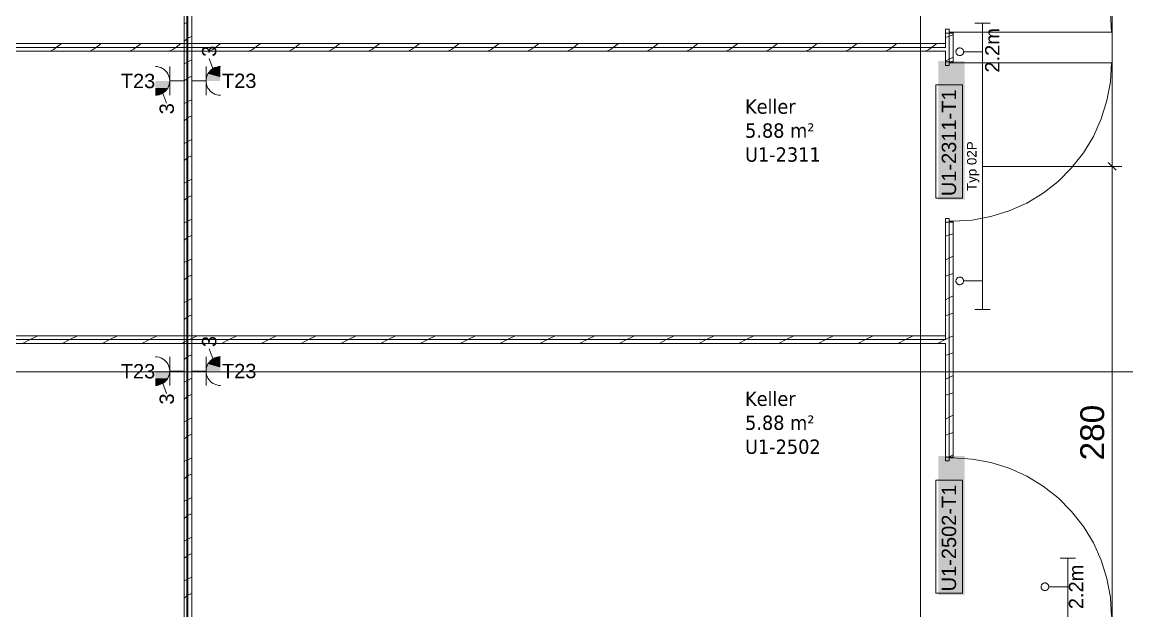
# Model space of a CAD drawing. Extents: x -1132 to 613, y -179 to 712.
# Drawn here: x -1021.3 to -905.6, y -14.2 to 47.5 of the extents above; entities that cross this region are included whole.
import ezdxf
from ezdxf.lldxf.tags import DXFTag

# ---------------------------------------------------------------- set-up
doc = ezdxf.new("R2010")
doc.units = 0
doc.layers.get('0').update_dxf_attribs({"lineweight": 13})
for name, color, linetype, lineweight in [('A-AREA-____-IDEN', 7, 'Continuous', 5), ('A-DOOR-____-IDEN', 7, 'Continuous', 5), ('A-DOOR-FRAM-MCUT', 7, 'Continuous', 9), ('A-DOOR-OPNG-OTLN', 7, 'Continuous', 9), ('A-WALL-____-MCUT', 7, 'Continuous', 35), ('A-WALL-____-PATT', 7, 'Continuous', 35), ('A-WALL-FNSH-MCUT', 7, 'Continuous', 35), ('S-GRID-____-OTLN', 7, 'Continuous', 5)]:
    doc.layers.add(name, color=color, linetype=linetype, lineweight=lineweight)
for name, color, linetype, lineweight, true_color in [('EL01_VVV_Mass', 7, 'Continuous', 13, 0xb2b200), ('EL01_WAN_Kraft', 1, 'Continuous', 13, 0xff0000), ('EL01_WAN_Leuchten', 7, 'Continuous', 13, 0x0080ff), ('EL01_WAN_Leuchtentyp', 7, 'Continuous', 13, 0x0099ff)]:
    doc.layers.add(name, color=color, linetype=linetype, lineweight=lineweight, true_color=true_color)
doc.styles.get("Standard").update_dxf_attribs({"font": 'arial.ttf'})
tags = doc.linetypes.add('_Rasterlinie_', pattern=[0.375, 0.2, -0.05, 0.075, -0.05]).pattern_tags.tags
tags[10:11] = [DXFTag(74, 4), DXFTag(75, 0), DXFTag(340, '0'), DXFTag(46, 1.0), DXFTag(50, 0.0), DXFTag(44, 0.0), DXFTag(45, 0.0)]
tags[8:9] = [DXFTag(74, 4), DXFTag(75, 0), DXFTag(340, '0'), DXFTag(46, 1.0), DXFTag(50, 0.0), DXFTag(44, 0.0), DXFTag(45, 0.0)]
tags[6:7] = [DXFTag(74, 4), DXFTag(75, 0), DXFTag(340, '0'), DXFTag(46, 1.0), DXFTag(50, 0.0), DXFTag(44, 0.0), DXFTag(45, 0.0)]
tags[4:5] = [DXFTag(74, 4), DXFTag(75, 0), DXFTag(340, '0'), DXFTag(46, 1.0), DXFTag(50, 0.0), DXFTag(44, 0.0), DXFTag(45, 0.0)]

# ---------------------------------------------------------------- blocks, each defined once
blk = doc.blocks.new('Referenz-A0UNPDE96I', base_point=(-1115.89, -117.37))
at = {"layer": 'A-DOOR-____-IDEN', "color": 0, "linetype": 'Continuous', "ltscale": 0.13}
for p, q in [((-925.61, 29.06), (-925.61, 40.9)), ((-925.61, 40.9), (-922.83, 40.9)), ((-922.83, 40.9), (-922.83, 29.06)), ((-922.83, 29.06), (-925.61, 29.06)), ((-925.61, -12.32), (-925.61, -0.48)), ((-925.61, -0.48), (-922.83, -0.48)), ((-922.83, -0.48), (-922.83, -12.32)), ((-922.83, -12.32), (-925.61, -12.32))]:
    blk.add_line(p, q, dxfattribs=at)
at = {"layer": 'A-DOOR-____-IDEN', "color": 7, "linetype": 'Continuous', "ltscale": 0.13, "true_color": 0xffffff}
for points in [[(-925.36, 28.88), (-922.6, 28.88), (-925.36, 43.42)], [(-922.6, 28.88), (-925.36, 43.42), (-922.6, 43.42)], [(-925.36, -12.5), (-922.6, -12.5), (-925.36, 2.04)], [(-922.6, -12.5), (-925.36, 2.04), (-922.6, 2.04)]]:
    blk.add_solid(points, dxfattribs=at)
at = {"layer": 'A-DOOR-FRAM-MCUT', "color": 0, "linetype": 'Continuous', "ltscale": 0.13}
for p, q in [((-924.21, 46.73), (-924.61, 46.73)), ((-924.61, 46.73), (-924.61, 46.33)), ((-924.61, 46.33), (-923.81, 46.33)), ((-924.21, 46.43), (-924.21, 46.73)), ((-923.81, 46.43), (-924.21, 46.43)), ((-923.81, 46.33), (-923.81, 46.43)), ((-924.61, 43.33), (-923.81, 43.33)), ((-924.61, 42.93), (-924.61, 43.33)), ((-924.21, 42.93), (-924.61, 42.93)), ((-924.21, 43.23), (-924.21, 42.93)), ((-923.81, 43.23), (-924.21, 43.23)), ((-923.81, 43.33), (-923.81, 43.23)), ((-924.61, 26.93), (-924.21, 26.93)), ((-924.61, 26.53), (-924.61, 26.93)), ((-924.21, 26.93), (-924.21, 26.63)), ((-924.21, 26.63), (-923.81, 26.63)), ((-923.81, 26.63), (-923.81, 26.53)), ((-923.81, 26.53), (-924.61, 26.53)), ((-923.81, 1.95), (-924.61, 1.95)), ((-924.61, 1.95), (-924.61, 1.55)), ((-924.61, 1.55), (-924.21, 1.55)), ((-924.21, 1.55), (-924.21, 1.85)), ((-924.21, 1.85), (-923.81, 1.85)), ((-923.81, 1.85), (-923.81, 1.95))]:
    blk.add_line(p, q, dxfattribs=at)
at = {"layer": 'A-DOOR-OPNG-OTLN', "color": 0, "linetype": 'Continuous', "ltscale": 0.13}
for p, q in [((-907.21, 46.43), (-907.34, 48.43)), ((-923.81, 46.43), (-907.21, 46.43)), ((-923.81, 43.23), (-907.21, 43.23)), ((-907.34, 41.23), (-907.21, 43.23)), ((-907.7, 39.26), (-907.34, 41.23)), ((-908.29, 37.35), (-907.7, 39.26)), ((-909.12, 35.52), (-908.29, 37.35)), ((-910.15, 33.8), (-909.12, 35.52)), ((-911.39, 32.22), (-910.15, 33.8)), ((-912.81, 30.81), (-911.39, 32.22)), ((-914.38, 29.57), (-912.81, 30.81)), ((-916.1, 28.53), (-914.38, 29.57)), ((-917.93, 27.71), (-916.1, 28.53)), ((-923.81, 26.63), (-921.81, 26.75)), ((-921.81, 26.75), (-919.84, 27.12)), ((-919.84, 27.12), (-917.93, 27.71)), ((-921.81, 1.73), (-923.81, 1.85)), ((-919.84, 1.37), (-921.81, 1.73)), ((-917.93, 0.77), (-919.84, 1.37)), ((-916.1, -0.05), (-917.93, 0.77)), ((-914.38, -1.09), (-916.1, -0.05)), ((-912.81, -2.32), (-914.38, -1.09)), ((-911.39, -3.74), (-912.81, -2.32)), ((-910.15, -5.32), (-911.39, -3.74)), ((-909.12, -7.03), (-910.15, -5.32)), ((-908.29, -8.86), (-909.12, -7.03)), ((-907.7, -10.78), (-908.29, -8.86)), ((-907.34, -12.75), (-907.7, -10.78)), ((-907.21, -14.75), (-907.34, -12.75))]:
    blk.add_line(p, q, dxfattribs=at)
at = {"layer": 'A-WALL-____-MCUT', "color": 0, "linetype": 'Continuous', "lineweight": 9, "ltscale": 0.13}
for p, q in [((-1003.91, -107.62), (-1003.91, 70.48)), ((-924.21, 43.33), (-924.21, 46.33)), ((-924.61, 44.83), (-924.61, 45.23)), ((-924.61, 44.83), (-1079.01, 44.83)), ((-924.21, 1.95), (-924.21, 26.53)), ((-924.61, 14.24), (-1074.11, 14.24)), ((-924.61, 14.24), (-924.61, 14.64))]:
    blk.add_line(p, q, dxfattribs=at)
at = {"layer": 'A-WALL-____-PATT', "color": 0, "linetype": 'Continuous', "lineweight": 9, "ltscale": 0.13}
for p, q in [((-1003.91, 47.49), (-1004.31, 47.29)), ((-1017.15, 45.23), (-1017.69, 44.83)), ((-1012.99, 45.23), (-1013.52, 44.83)), ((-1008.82, 45.23), (-1009.36, 44.83)), ((-1004.66, 45.23), (-1005.19, 44.83)), ((-1003.91, 45.79), (-1004.31, 45.49)), ((-1003.82, 45.86), (-1003.91, 45.79)), ((-1003.51, 45.97), (-1003.79, 45.88)), ((-1000.49, 45.23), (-1001.03, 44.83)), ((-996.33, 45.23), (-996.86, 44.83)), ((-992.16, 45.23), (-992.7, 44.83)), ((-988, 45.23), (-988.53, 44.83)), ((-983.83, 45.23), (-984.37, 44.83)), ((-979.67, 45.23), (-980.2, 44.83)), ((-975.5, 45.23), (-976.04, 44.83)), ((-971.34, 45.23), (-971.87, 44.83)), ((-967.17, 45.23), (-967.71, 44.83)), ((-963.01, 45.23), (-963.54, 44.83)), ((-958.84, 45.23), (-959.38, 44.83)), ((-954.68, 45.23), (-955.21, 44.83)), ((-950.51, 45.23), (-951.05, 44.83)), ((-946.35, 45.23), (-946.88, 44.83)), ((-942.18, 45.23), (-942.72, 44.83)), ((-938.02, 45.23), (-938.55, 44.83)), ((-933.85, 45.23), (-934.39, 44.83)), ((-929.69, 45.23), (-930.22, 44.83)), ((-925.52, 45.23), (-926.06, 44.83)), ((-924.21, 46.02), (-924.61, 45.89)), ((-923.81, 46.16), (-924.21, 46.02)), ((-1017.91, 44.65), (-1018.35, 44.43)), ((-1017.69, 44.83), (-1017.99, 44.61)), ((-1013.75, 44.65), (-1014.19, 44.43)), ((-1013.52, 44.83), (-1013.82, 44.61)), ((-1009.58, 44.65), (-1010.02, 44.43)), ((-1009.36, 44.83), (-1009.65, 44.61)), ((-1005.42, 44.65), (-1005.86, 44.43)), ((-1005.19, 44.83), (-1005.49, 44.61)), ((-1001.25, 44.65), (-1001.69, 44.43)), ((-1001.03, 44.83), (-1001.32, 44.61)), ((-997.09, 44.65), (-997.53, 44.43)), ((-996.86, 44.83), (-997.16, 44.61)), ((-992.92, 44.65), (-993.36, 44.43)), ((-992.7, 44.83), (-992.99, 44.61)), ((-988.76, 44.65), (-989.2, 44.43)), ((-988.53, 44.83), (-988.83, 44.61)), ((-984.59, 44.65), (-985.03, 44.43)), ((-984.37, 44.83), (-984.66, 44.61)), ((-980.43, 44.65), (-980.87, 44.43)), ((-980.2, 44.83), (-980.5, 44.61)), ((-976.26, 44.65), (-976.7, 44.43)), ((-976.04, 44.83), (-976.33, 44.61)), ((-972.1, 44.65), (-972.54, 44.43)), ((-971.87, 44.83), (-972.17, 44.61)), ((-967.93, 44.65), (-968.37, 44.43)), ((-967.71, 44.83), (-968, 44.61)), ((-963.77, 44.65), (-964.21, 44.43)), ((-963.54, 44.83), (-963.84, 44.61)), ((-959.6, 44.65), (-960.04, 44.43)), ((-959.38, 44.83), (-959.67, 44.61)), ((-955.44, 44.65), (-955.88, 44.43)), ((-955.21, 44.83), (-955.51, 44.61)), ((-951.27, 44.65), (-951.71, 44.43)), ((-951.05, 44.83), (-951.34, 44.61)), ((-947.11, 44.65), (-947.55, 44.43)), ((-946.88, 44.83), (-947.17, 44.61)), ((-942.94, 44.65), (-943.38, 44.43)), ((-942.72, 44.83), (-943.01, 44.61)), ((-938.78, 44.65), (-939.22, 44.43)), ((-938.55, 44.83), (-938.84, 44.61)), ((-934.61, 44.65), (-935.05, 44.43)), ((-934.39, 44.83), (-934.68, 44.61)), ((-930.45, 44.65), (-930.89, 44.43)), ((-930.22, 44.83), (-930.51, 44.62)), ((-926.28, 44.65), (-926.72, 44.43)), ((-926.06, 44.83), (-926.35, 44.62)), ((-1003.91, 43.32), (-1004.31, 43.12)), ((-1003.51, 43.52), (-1003.91, 43.32)), ((-924.21, 43.6), (-924.61, 43.4)), ((-923.81, 43.8), (-924.21, 43.6)), ((-1003.82, 41.7), (-1003.91, 41.63)), ((-1003.51, 41.8), (-1003.79, 41.71)), ((-1003.91, 41.63), (-1004.31, 41.33)), ((-1003.51, 39.36), (-1003.91, 39.16)), ((-1003.91, 39.16), (-1004.31, 38.96)), ((-1003.91, 37.46), (-1004.31, 37.16)), ((-1003.82, 37.53), (-1003.91, 37.46)), ((-1003.51, 37.64), (-1003.79, 37.55)), ((-1003.91, 34.99), (-1004.31, 34.79)), ((-1003.51, 35.19), (-1003.91, 34.99)), ((-1003.91, 33.3), (-1004.31, 33)), ((-1003.82, 33.37), (-1003.91, 33.3)), ((-1003.51, 33.47), (-1003.79, 33.38)), ((-1003.91, 30.83), (-1004.31, 30.63)), ((-1003.51, 31.03), (-1003.91, 30.83)), ((-1003.91, 29.13), (-1004.31, 28.83)), ((-1003.82, 29.2), (-1003.91, 29.13)), ((-1003.51, 29.31), (-1003.79, 29.22)), ((-1003.91, 26.66), (-1004.31, 26.46)), ((-1003.51, 26.86), (-1003.91, 26.66)), ((-1003.91, 24.97), (-1004.31, 24.67)), ((-1003.82, 25.04), (-1003.91, 24.97)), ((-1003.51, 25.14), (-1003.79, 25.05)), ((-924.21, 25.2), (-924.61, 25.07)), ((-923.81, 25.33), (-924.21, 25.2)), ((-1003.91, 22.5), (-1004.31, 22.3)), ((-1003.51, 22.7), (-1003.91, 22.5)), ((-924.21, 22.78), (-924.61, 22.58)), ((-923.81, 22.98), (-924.21, 22.78)), ((-1003.82, 20.87), (-1003.91, 20.8)), ((-1003.51, 20.98), (-1003.79, 20.89)), ((-924.21, 21.03), (-924.61, 20.9)), ((-923.81, 21.17), (-924.21, 21.03)), ((-1003.91, 20.8), (-1004.31, 20.5)), ((-1003.51, 18.53), (-1003.91, 18.33)), ((-924.21, 18.62), (-924.61, 18.42)), ((-923.81, 18.82), (-924.21, 18.62)), ((-1003.91, 18.33), (-1004.31, 18.13)), ((-1003.91, 16.64), (-1004.31, 16.34)), ((-1003.82, 16.71), (-1003.91, 16.64)), ((-1003.51, 16.81), (-1003.79, 16.72)), ((-924.21, 16.87), (-924.61, 16.74)), ((-923.81, 17), (-924.21, 16.87)), ((-1020.42, 14.24), (-1021.22, 13.84)), ((-1019.62, 14.64), (-1020.42, 14.24)), ((-1016.26, 14.24), (-1017.06, 13.84)), ((-1015.46, 14.64), (-1016.26, 14.24)), ((-1012.09, 14.24), (-1012.89, 13.84)), ((-1011.29, 14.64), (-1012.09, 14.24)), ((-1007.93, 14.24), (-1008.73, 13.84)), ((-1007.13, 14.64), (-1007.93, 14.24)), ((-1004.31, 13.97), (-1004.56, 13.84)), ((-1003.91, 14.17), (-1004.31, 13.97)), ((-1003.51, 14.37), (-1003.91, 14.17)), ((-1002.96, 14.64), (-1003.51, 14.37)), ((-999.6, 14.24), (-1000.4, 13.84)), ((-998.8, 14.64), (-999.6, 14.24)), ((-995.44, 14.24), (-996.24, 13.84)), ((-994.64, 14.64), (-995.44, 14.24)), ((-991.27, 14.24), (-992.07, 13.84)), ((-990.47, 14.64), (-991.27, 14.24)), ((-987.11, 14.24), (-987.91, 13.84)), ((-986.31, 14.64), (-987.11, 14.24)), ((-982.94, 14.24), (-983.74, 13.84)), ((-982.14, 14.64), (-982.94, 14.24)), ((-978.78, 14.24), (-979.58, 13.84)), ((-977.98, 14.64), (-978.78, 14.24)), ((-974.61, 14.24), (-975.41, 13.84)), ((-973.81, 14.64), (-974.61, 14.24)), ((-970.45, 14.24), (-971.25, 13.84)), ((-969.65, 14.64), (-970.45, 14.24)), ((-966.28, 14.24), (-967.08, 13.84)), ((-965.48, 14.64), (-966.28, 14.24)), ((-962.12, 14.24), (-962.92, 13.84)), ((-961.32, 14.64), (-962.12, 14.24)), ((-957.95, 14.24), (-958.75, 13.84)), ((-957.15, 14.64), (-957.95, 14.24)), ((-953.79, 14.24), (-954.59, 13.84)), ((-952.99, 14.64), (-953.79, 14.24)), ((-949.62, 14.24), (-950.42, 13.84)), ((-948.82, 14.64), (-949.62, 14.24)), ((-945.46, 14.24), (-946.26, 13.84)), ((-944.66, 14.64), (-945.46, 14.24)), ((-941.29, 14.24), (-942.09, 13.84)), ((-940.49, 14.64), (-941.29, 14.24)), ((-937.13, 14.24), (-937.93, 13.84)), ((-936.33, 14.64), (-937.13, 14.24)), ((-932.96, 14.24), (-933.76, 13.84)), ((-932.16, 14.64), (-932.96, 14.24)), ((-928.8, 14.24), (-929.6, 13.84)), ((-928, 14.64), (-928.8, 14.24)), ((-924.63, 14.24), (-925.43, 13.84)), ((-924.61, 14.25), (-924.63, 14.24)), ((-924.21, 14.45), (-924.61, 14.25)), ((-923.81, 14.65), (-924.21, 14.45)), ((-923.81, 12.84), (-924.21, 12.71)), ((-1003.91, 12.47), (-1004.31, 12.17)), ((-1003.82, 12.54), (-1003.91, 12.47)), ((-1003.51, 12.65), (-1003.79, 12.56)), ((-924.21, 12.71), (-924.61, 12.57)), ((-923.81, 10.49), (-924.21, 10.29)), ((-1003.91, 10), (-1004.31, 9.8)), ((-1003.51, 10.2), (-1003.91, 10)), ((-924.21, 10.29), (-924.61, 10.09)), ((-1003.91, 8.31), (-1004.31, 8.01)), ((-1003.82, 8.38), (-1003.91, 8.31)), ((-1003.51, 8.48), (-1003.78, 8.39)), ((-924.21, 8.54), (-924.61, 8.41)), ((-923.81, 8.67), (-924.21, 8.54)), ((-1003.91, 5.84), (-1004.31, 5.64)), ((-1003.51, 6.04), (-1003.91, 5.84)), ((-924.21, 6.12), (-924.61, 5.92)), ((-923.81, 6.32), (-924.21, 6.12)), ((-1003.91, 4.14), (-1004.31, 3.84)), ((-1003.82, 4.21), (-1003.91, 4.14)), ((-1003.51, 4.32), (-1003.78, 4.23)), ((-924.21, 4.38), (-924.61, 4.24)), ((-923.81, 4.51), (-924.21, 4.38)), ((-1003.91, 1.67), (-1004.31, 1.47)), ((-1003.51, 1.87), (-1003.91, 1.67)), ((-924.21, 1.96), (-924.22, 1.95)), ((-923.81, 2.16), (-924.21, 1.96)), ((-1003.82, 0.05), (-1003.91, -0.02)), ((-1003.51, 0.15), (-1003.78, 0.06)), ((-1003.91, -0.02), (-1004.31, -0.32)), ((-1003.51, -2.29), (-1003.91, -2.49)), ((-1003.91, -2.49), (-1004.31, -2.69)), ((-1003.91, -4.19), (-1004.31, -4.49)), ((-1003.82, -4.12), (-1003.91, -4.19)), ((-1003.51, -4.01), (-1003.78, -4.1)), ((-1003.91, -6.66), (-1004.31, -6.86)), ((-1003.51, -6.46), (-1003.91, -6.66)), ((-1003.91, -8.35), (-1004.31, -8.65)), ((-1003.82, -8.28), (-1003.91, -8.35)), ((-1003.51, -8.18), (-1003.78, -8.26)), ((-1003.91, -10.82), (-1004.31, -11.02)), ((-1003.51, -10.62), (-1003.91, -10.82)), ((-1003.91, -12.52), (-1004.31, -12.82)), ((-1003.82, -12.44), (-1003.91, -12.52)), ((-1003.51, -12.34), (-1003.78, -12.43))]:
    blk.add_line(p, q, dxfattribs=at)
at = {"layer": 'A-WALL-FNSH-MCUT', "color": 0, "linetype": 'Continuous', "lineweight": 9, "ltscale": 0.13}
for p, q in [((-1004.31, 70.48), (-1004.31, -107.62)), ((-1003.51, -107.62), (-1003.51, 70.48)), ((-924.61, 46.33), (-924.61, 45.23)), ((-923.81, 46.33), (-924.61, 46.33)), ((-923.81, 43.33), (-923.81, 46.33)), ((-924.61, 45.23), (-1079.01, 45.23)), ((-1079.01, 44.43), (-924.61, 44.43)), ((-924.61, 44.43), (-924.61, 43.33)), ((-924.61, 43.33), (-923.81, 43.33)), ((-924.61, 26.53), (-924.61, 14.64)), ((-923.81, 26.53), (-924.61, 26.53)), ((-923.81, 1.95), (-923.81, 26.53)), ((-924.61, 14.64), (-1074.11, 14.64)), ((-1074.11, 13.84), (-924.61, 13.84)), ((-924.61, 13.84), (-924.61, 1.95)), ((-924.61, 1.95), (-923.81, 1.95))]:
    blk.add_line(p, q, dxfattribs=at)
at = {"layer": 'S-GRID-____-OTLN', "color": 0, "linetype": '_Rasterlinie_', "ltscale": 0.13}
for p, q in [((-1004.01, -113.6), (-1004.01, 631.48)), ((-927.21, -113.6), (-927.21, 631.48)), ((-1107.61, 10.88), (103.38, 10.88))]:
    blk.add_line(p, q, dxfattribs=at)
at = {"layer": 'A-AREA-____-IDEN', "color": 0, "linetype": 'Continuous', "ltscale": 0.13, "char_height": 1.5, "attachment_point": 1}
for s, insert in [('{\\W0.9;\\fVerdana;Keller}', (-945.58, 39.39)), ('{\\W0.9;\\fVerdana;5.88 m²}', (-945.58, 36.88)), ('{\\W0.9;\\fVerdana;U1-2311}', (-945.58, 34.37)), ('{\\W0.9;\\fVerdana;Keller}', (-945.58, 8.8)), ('{\\W0.9;\\fVerdana;5.88 m²}', (-945.58, 6.29)), ('{\\W0.9;\\fVerdana;U1-2502}', (-945.58, 3.78))]:
    blk.add_mtext(s, dxfattribs=dict(at, insert=insert))
at = {"layer": 'A-DOOR-____-IDEN', "color": 0, "linetype": 'Continuous', "ltscale": 0.13, "char_height": 1.5, "attachment_point": 1, "rotation": 90}
for s, insert in [('{\\fArial;U1-2311-T1}', (-924.99, 29.26)), ('{\\fArial;U1-2502-T1}', (-924.99, -12.12))]:
    blk.add_mtext(s, dxfattribs=dict(at, insert=insert))
blk = doc.blocks.new('Maß-A0UNPE6R6I', base_point=(-920.71, 31.97))
at = {"color": 0, "lineweight": -2}
for p, q in [((-906.15, 88.4), (-920.71, 88.4)), ((-907.57, 88.81), (-906.74, 87.99)), ((-907.15, 32.38), (-907.15, 88.4)), ((-907.57, 32.8), (-906.74, 31.97)), ((-906.15, 32.38), (-920.71, 32.38))]:
    blk.add_line(p, q, dxfattribs=at)
at = {"color": 0, "lineweight": -2, "insert": (-910.49, 57.61), "char_height": 2.5, "attachment_point": 1, "rotation": 90}
blk.add_mtext('{\\fArial;280}', dxfattribs=at)
blk = doc.blocks.new('Maß-A0UNPE8R6I', base_point=(-911.78, -24.05))
at = {"color": 0, "lineweight": -2}
for p, q in [((-907.57, 32.8), (-906.74, 31.97)), ((-906.15, 32.38), (-911.78, 32.38)), ((-907.15, -23.63), (-907.15, 32.38)), ((-906.15, -23.63), (-911.78, -23.63)), ((-907.57, -23.22), (-906.74, -24.05))]:
    blk.add_line(p, q, dxfattribs=at)
at = {"color": 0, "lineweight": -2, "insert": (-910.49, 1.59), "char_height": 2.5, "attachment_point": 1, "rotation": 90}
blk.add_mtext('{\\fArial;280}', dxfattribs=at)
blk = doc.blocks.new('Steckdose T23_ AP_ 3-fach-A0UNPEXP6I', base_point=(-1003.51, 9.44))
at = {"color": 0, "lineweight": -2}
for p, q in [((-1001.16, 11.87), (-1001.67, 13.28)), ((-1002.01, 9.44), (-1002.01, 12.44)), ((-1001.9, 11.52), (-1001.81, 11.69)), ((-1001.81, 11.69), (-1001.7, 11.86)), ((-1001.7, 11.86), (-1001.57, 12)), ((-1001.57, 12), (-1001.43, 12.13)), ((-1001.43, 12.13), (-1001.26, 12.24)), ((-1001.26, 12.24), (-1001.09, 12.33)), ((-1001.09, 12.33), (-1000.9, 12.39)), ((-1000.9, 12.39), (-1000.71, 12.43)), ((-1000.71, 12.43), (-1000.51, 12.44)), ((-1002.01, 10.94), (-1003.51, 10.94)), ((-1002.01, 10.94), (-1002, 11.14)), ((-1002, 10.75), (-1002.01, 10.94)), ((-1002, 11.14), (-1001.96, 11.33)), ((-1001.96, 10.55), (-1002, 10.75)), ((-1001.96, 11.33), (-1001.9, 11.52)), ((-1001.9, 10.37), (-1001.96, 10.55)), ((-1001.81, 10.19), (-1001.9, 10.37)), ((-1001.7, 10.03), (-1001.81, 10.19)), ((-1001.57, 9.88), (-1001.7, 10.03)), ((-1001.43, 9.75), (-1001.57, 9.88)), ((-1001.26, 9.64), (-1001.43, 9.75)), ((-1001.09, 9.56), (-1001.26, 9.64)), ((-1000.9, 9.49), (-1001.09, 9.56)), ((-1000.71, 9.45), (-1000.9, 9.49)), ((-1000.51, 9.44), (-1000.71, 9.45))]:
    blk.add_line(p, q, dxfattribs=at)
for points in [[(-1001.96, 11.33), (-1000.51, 11.33), (-1001.81, 11.69)], [(-1001.81, 11.69), (-1000.51, 11.69), (-1001.57, 12)], [(-1000.51, 11.33), (-1001.81, 11.69), (-1000.51, 11.69)], [(-1001.57, 12), (-1000.51, 12), (-1001.26, 12.24)], [(-1000.51, 11.69), (-1001.57, 12), (-1000.51, 12)], [(-1001.26, 12.24), (-1000.51, 12.24), (-1000.9, 12.39)], [(-1000.51, 12), (-1001.26, 12.24), (-1000.51, 12.24)], [(-1000.9, 12.39), (-1000.51, 12.39), (-1000.51, 12.44)], [(-1000.51, 12.24), (-1000.9, 12.39), (-1000.51, 12.39)], [(-1002.01, 10.94), (-1000.51, 10.94), (-1001.96, 11.33)], [(-1000.51, 10.94), (-1001.96, 11.33), (-1000.51, 11.33)]]:
    blk.add_solid(points, dxfattribs=at)
at = {"color": 0, "lineweight": -2, "insert": (-1002.44, 13.46), "char_height": 1.5, "attachment_point": 1, "rotation": 90}
blk.add_mtext('{\\fArial;3}', dxfattribs=at)
at = {"color": 0, "lineweight": -2, "insert": (-1000.35, 11.7), "char_height": 1.5, "attachment_point": 1}
blk.add_mtext('{\\fArial;T23}', dxfattribs=at)
blk = doc.blocks.new('Steckdose T23_ AP_ 3-fach-A0UNPF9N6I', base_point=(-1010.95, 7.44))
at = {"color": 0, "lineweight": -2}
for p, q in [((-1007.31, 12.44), (-1007.12, 12.43)), ((-1007.12, 12.43), (-1006.92, 12.39)), ((-1006.92, 12.39), (-1006.74, 12.33)), ((-1006.74, 12.33), (-1006.56, 12.24)), ((-1006.56, 12.24), (-1006.4, 12.13)), ((-1006.4, 12.13), (-1006.25, 12)), ((-1006.25, 12), (-1006.12, 11.86)), ((-1006.12, 11.86), (-1006.01, 11.69)), ((-1006.01, 11.69), (-1005.93, 11.52)), ((-1005.81, 12.44), (-1005.81, 9.44)), ((-1005.93, 11.52), (-1005.86, 11.33)), ((-1005.86, 10.55), (-1005.93, 10.37)), ((-1005.86, 11.33), (-1005.83, 11.14)), ((-1005.83, 10.75), (-1005.86, 10.55)), ((-1005.83, 11.14), (-1005.81, 10.94)), ((-1005.81, 10.94), (-1005.83, 10.75)), ((-1005.81, 10.94), (-1004.31, 10.94)), ((-1007.12, 9.45), (-1007.31, 9.44)), ((-1006.92, 9.49), (-1007.12, 9.45)), ((-1006.74, 9.56), (-1006.92, 9.49)), ((-1006.56, 9.64), (-1006.74, 9.56)), ((-1006.67, 10.02), (-1006.16, 8.6)), ((-1006.4, 9.75), (-1006.56, 9.64)), ((-1006.25, 9.88), (-1006.4, 9.75)), ((-1006.12, 10.03), (-1006.25, 9.88)), ((-1006.01, 10.19), (-1006.12, 10.03)), ((-1005.93, 10.37), (-1006.01, 10.19))]:
    blk.add_line(p, q, dxfattribs=at)
for points in [[(-1005.86, 10.55), (-1007.31, 10.55), (-1005.81, 10.94)], [(-1007.31, 10.55), (-1005.81, 10.94), (-1007.31, 10.94)], [(-1005.81, 10.94), (-1007.31, 10.94), (-1007.31, 10.94)], [(-1006.01, 10.19), (-1007.31, 10.19), (-1005.86, 10.55)], [(-1007.31, 10.19), (-1005.86, 10.55), (-1007.31, 10.55)], [(-1006.25, 9.88), (-1007.31, 9.88), (-1006.01, 10.19)], [(-1007.31, 9.88), (-1006.01, 10.19), (-1007.31, 10.19)], [(-1006.56, 9.64), (-1007.31, 9.64), (-1006.25, 9.88)], [(-1007.31, 9.64), (-1006.25, 9.88), (-1007.31, 9.88)], [(-1006.92, 9.49), (-1007.31, 9.49), (-1006.56, 9.64)], [(-1007.31, 9.49), (-1006.56, 9.64), (-1007.31, 9.64)], [(-1007.31, 9.44), (-1006.92, 9.49), (-1007.31, 9.49)]]:
    blk.add_solid(points, dxfattribs=at)
at = {"color": 0, "lineweight": -2, "insert": (-1010.94, 11.68), "char_height": 1.5, "attachment_point": 1}
blk.add_mtext('{\\fArial;T23}', dxfattribs=at)
at = {"color": 0, "lineweight": -2, "insert": (-1006.88, 7.44), "char_height": 1.5, "attachment_point": 1, "rotation": 90}
blk.add_mtext('{\\fArial;3}', dxfattribs=at)
blk = doc.blocks.new('Steckdose T23_ AP_ 3-fach-A0UNPFDV6I', base_point=(-1003.51, 39.83))
at = {"color": 0, "lineweight": -2}
for p, q in [((-1002.01, 39.83), (-1002.01, 42.83)), ((-1001.16, 42.26), (-1001.67, 43.68)), ((-1000.9, 42.78), (-1000.71, 42.82)), ((-1000.71, 42.82), (-1000.51, 42.83)), ((-1002, 41.53), (-1001.96, 41.72)), ((-1001.96, 41.72), (-1001.9, 41.91)), ((-1001.9, 41.91), (-1001.81, 42.08)), ((-1001.81, 42.08), (-1001.7, 42.25)), ((-1001.7, 42.25), (-1001.57, 42.39)), ((-1001.57, 42.39), (-1001.43, 42.52)), ((-1001.43, 42.52), (-1001.26, 42.63)), ((-1001.26, 42.63), (-1001.09, 42.72)), ((-1001.09, 42.72), (-1000.9, 42.78)), ((-1002.01, 41.33), (-1003.51, 41.33)), ((-1002.01, 41.33), (-1002, 41.53)), ((-1002, 41.14), (-1002.01, 41.33)), ((-1001.96, 40.94), (-1002, 41.14)), ((-1001.9, 40.76), (-1001.96, 40.94)), ((-1001.81, 40.58), (-1001.9, 40.76)), ((-1001.7, 40.42), (-1001.81, 40.58)), ((-1001.57, 40.27), (-1001.7, 40.42)), ((-1001.43, 40.14), (-1001.57, 40.27)), ((-1001.26, 40.03), (-1001.43, 40.14)), ((-1001.09, 39.95), (-1001.26, 40.03)), ((-1000.9, 39.88), (-1001.09, 39.95)), ((-1000.71, 39.85), (-1000.9, 39.88)), ((-1000.51, 39.83), (-1000.71, 39.85))]:
    blk.add_line(p, q, dxfattribs=at)
for points in [[(-1000.9, 42.78), (-1000.51, 42.78), (-1000.51, 42.83)], [(-1002.01, 41.33), (-1000.51, 41.33), (-1001.96, 41.72)], [(-1001.96, 41.72), (-1000.51, 41.72), (-1001.81, 42.08)], [(-1000.51, 41.33), (-1001.96, 41.72), (-1000.51, 41.72)], [(-1001.81, 42.08), (-1000.51, 42.08), (-1001.57, 42.39)], [(-1000.51, 41.72), (-1001.81, 42.08), (-1000.51, 42.08)], [(-1001.57, 42.39), (-1000.51, 42.39), (-1001.26, 42.63)], [(-1000.51, 42.08), (-1001.57, 42.39), (-1000.51, 42.39)], [(-1001.26, 42.63), (-1000.51, 42.63), (-1000.9, 42.78)], [(-1000.51, 42.39), (-1001.26, 42.63), (-1000.51, 42.63)], [(-1000.51, 42.63), (-1000.9, 42.78), (-1000.51, 42.78)]]:
    blk.add_solid(points, dxfattribs=at)
at = {"color": 0, "lineweight": -2, "insert": (-1002.44, 43.85), "char_height": 1.5, "attachment_point": 1, "rotation": 90}
blk.add_mtext('{\\fArial;3}', dxfattribs=at)
at = {"color": 0, "lineweight": -2, "insert": (-1000.35, 42.09), "char_height": 1.5, "attachment_point": 1}
blk.add_mtext('{\\fArial;T23}', dxfattribs=at)
blk = doc.blocks.new('Steckdose T23_ AP_ 3-fach-A0UNPFMH6I', base_point=(-1010.95, 37.83))
at = {"color": 0, "lineweight": -2}
for p, q in [((-1007.31, 42.83), (-1007.12, 42.82)), ((-1007.12, 42.82), (-1006.92, 42.78)), ((-1005.81, 42.83), (-1005.81, 39.83)), ((-1006.92, 42.78), (-1006.74, 42.72)), ((-1006.74, 42.72), (-1006.56, 42.63)), ((-1006.56, 42.63), (-1006.4, 42.52)), ((-1006.4, 42.52), (-1006.25, 42.39)), ((-1006.25, 42.39), (-1006.12, 42.25)), ((-1006.12, 42.25), (-1006.01, 42.08)), ((-1006.01, 42.08), (-1005.93, 41.91)), ((-1005.93, 41.91), (-1005.86, 41.72)), ((-1005.86, 41.72), (-1005.83, 41.53)), ((-1006.01, 40.58), (-1006.12, 40.42)), ((-1005.93, 40.76), (-1006.01, 40.58)), ((-1005.86, 40.94), (-1005.93, 40.76)), ((-1005.83, 41.14), (-1005.86, 40.94)), ((-1005.83, 41.53), (-1005.81, 41.33)), ((-1005.81, 41.33), (-1005.83, 41.14)), ((-1005.81, 41.33), (-1004.31, 41.33)), ((-1007.12, 39.85), (-1007.31, 39.83)), ((-1006.92, 39.88), (-1007.12, 39.85)), ((-1006.74, 39.95), (-1006.92, 39.88)), ((-1006.56, 40.03), (-1006.74, 39.95)), ((-1006.67, 40.41), (-1006.16, 38.99)), ((-1006.4, 40.14), (-1006.56, 40.03)), ((-1006.25, 40.27), (-1006.4, 40.14)), ((-1006.12, 40.42), (-1006.25, 40.27))]:
    blk.add_line(p, q, dxfattribs=at)
for points in [[(-1005.86, 40.94), (-1007.31, 40.94), (-1005.81, 41.33)], [(-1007.31, 40.94), (-1005.81, 41.33), (-1007.31, 41.33)], [(-1006.01, 40.58), (-1007.31, 40.58), (-1005.86, 40.94)], [(-1007.31, 40.58), (-1005.86, 40.94), (-1007.31, 40.94)], [(-1006.25, 40.27), (-1007.31, 40.27), (-1006.01, 40.58)], [(-1007.31, 40.27), (-1006.01, 40.58), (-1007.31, 40.58)], [(-1006.56, 40.03), (-1007.31, 40.03), (-1006.25, 40.27)], [(-1007.31, 40.03), (-1006.25, 40.27), (-1007.31, 40.27)], [(-1006.92, 39.88), (-1007.31, 39.88), (-1006.56, 40.03)], [(-1007.31, 39.88), (-1006.56, 40.03), (-1007.31, 40.03)], [(-1007.31, 39.83), (-1006.92, 39.88), (-1007.31, 39.88)]]:
    blk.add_solid(points, dxfattribs=at)
at = {"color": 0, "lineweight": -2, "insert": (-1010.94, 42.07), "char_height": 1.5, "attachment_point": 1}
blk.add_mtext('{\\fArial;T23}', dxfattribs=at)
at = {"color": 0, "lineweight": -2, "insert": (-1006.88, 37.83), "char_height": 1.5, "attachment_point": 1, "rotation": 90}
blk.add_mtext('{\\fArial;3}', dxfattribs=at)
blk = doc.blocks.new('LED-Langfeldleuchte 37W-A0UNPFWZ6I', base_point=(-923.51, 17.38))
at = {"color": 0, "lineweight": -2}
for p, q in [((-919.91, 47.38), (-921.51, 47.38)), ((-920.71, 17.38), (-920.71, 47.38)), ((-923.5, 44.44), (-923.51, 44.38)), ((-923.51, 44.38), (-923.5, 44.33)), ((-923.49, 44.49), (-923.5, 44.44)), ((-923.5, 44.33), (-923.49, 44.28)), ((-923.48, 44.54), (-923.49, 44.49)), ((-923.49, 44.28), (-923.48, 44.23)), ((-923.45, 44.58), (-923.48, 44.54)), ((-923.48, 44.23), (-923.45, 44.18)), ((-923.42, 44.63), (-923.45, 44.58)), ((-923.45, 44.18), (-923.42, 44.14)), ((-923.39, 44.67), (-923.42, 44.63)), ((-923.42, 44.14), (-923.39, 44.1)), ((-923.35, 44.7), (-923.39, 44.67)), ((-923.39, 44.1), (-923.35, 44.07)), ((-923.31, 44.73), (-923.35, 44.7)), ((-923.35, 44.07), (-923.31, 44.04)), ((-923.26, 44.75), (-923.31, 44.73)), ((-923.31, 44.04), (-923.26, 44.01)), ((-923.21, 44.77), (-923.26, 44.75)), ((-923.26, 44.01), (-923.21, 44)), ((-923.16, 44.78), (-923.21, 44.77)), ((-923.21, 44), (-923.16, 43.99)), ((-923.11, 44.78), (-923.16, 44.78)), ((-923.16, 43.99), (-923.11, 43.98)), ((-923.05, 44.78), (-923.11, 44.78)), ((-923.11, 43.98), (-923.05, 43.99)), ((-923, 44.77), (-923.05, 44.78)), ((-923.05, 43.99), (-923, 44)), ((-922.95, 44.75), (-923, 44.77)), ((-923, 44), (-922.95, 44.01)), ((-922.91, 44.73), (-922.95, 44.75)), ((-922.95, 44.01), (-922.91, 44.04)), ((-922.86, 44.7), (-922.91, 44.73)), ((-922.91, 44.04), (-922.86, 44.07)), ((-922.82, 44.67), (-922.86, 44.7)), ((-922.86, 44.07), (-922.82, 44.1)), ((-922.79, 44.63), (-922.82, 44.67)), ((-922.82, 44.1), (-922.79, 44.14)), ((-922.76, 44.58), (-922.79, 44.63)), ((-922.79, 44.14), (-922.76, 44.18)), ((-922.74, 44.54), (-922.76, 44.58)), ((-922.76, 44.18), (-922.74, 44.23)), ((-922.72, 44.49), (-922.74, 44.54)), ((-922.74, 44.23), (-922.72, 44.28)), ((-922.71, 44.44), (-922.72, 44.49)), ((-922.72, 44.28), (-922.71, 44.33)), ((-922.71, 44.38), (-922.71, 44.44)), ((-920.71, 44.38), (-922.71, 44.38)), ((-922.71, 44.33), (-922.71, 44.38)), ((-923.5, 20.44), (-923.51, 20.38)), ((-923.51, 20.38), (-923.5, 20.33)), ((-923.49, 20.49), (-923.5, 20.44)), ((-923.5, 20.33), (-923.49, 20.28)), ((-923.48, 20.54), (-923.49, 20.49)), ((-923.49, 20.28), (-923.48, 20.23)), ((-923.45, 20.58), (-923.48, 20.54)), ((-923.48, 20.23), (-923.45, 20.18)), ((-923.42, 20.63), (-923.45, 20.58)), ((-923.45, 20.18), (-923.42, 20.14)), ((-923.39, 20.67), (-923.42, 20.63)), ((-923.42, 20.14), (-923.39, 20.1)), ((-923.35, 20.7), (-923.39, 20.67)), ((-923.39, 20.1), (-923.35, 20.07)), ((-923.31, 20.73), (-923.35, 20.7)), ((-923.35, 20.07), (-923.31, 20.04)), ((-923.26, 20.75), (-923.31, 20.73)), ((-923.31, 20.04), (-923.26, 20.01)), ((-923.21, 20.77), (-923.26, 20.75)), ((-923.26, 20.01), (-923.21, 20)), ((-923.16, 20.78), (-923.21, 20.77)), ((-923.21, 20), (-923.16, 19.99)), ((-923.11, 20.78), (-923.16, 20.78)), ((-923.16, 19.99), (-923.11, 19.98)), ((-923.05, 20.78), (-923.11, 20.78)), ((-923.11, 19.98), (-923.05, 19.99)), ((-923, 20.77), (-923.05, 20.78)), ((-923.05, 19.99), (-923, 20)), ((-922.95, 20.75), (-923, 20.77)), ((-923, 20), (-922.95, 20.01)), ((-922.91, 20.73), (-922.95, 20.75)), ((-922.95, 20.01), (-922.91, 20.04)), ((-922.86, 20.7), (-922.91, 20.73)), ((-922.91, 20.04), (-922.86, 20.07)), ((-922.82, 20.67), (-922.86, 20.7)), ((-922.86, 20.07), (-922.82, 20.1)), ((-922.79, 20.63), (-922.82, 20.67)), ((-922.82, 20.1), (-922.79, 20.14)), ((-922.76, 20.58), (-922.79, 20.63)), ((-922.79, 20.14), (-922.76, 20.18)), ((-922.74, 20.54), (-922.76, 20.58)), ((-922.76, 20.18), (-922.74, 20.23)), ((-922.72, 20.49), (-922.74, 20.54)), ((-922.74, 20.23), (-922.72, 20.28)), ((-922.71, 20.44), (-922.72, 20.49)), ((-922.72, 20.28), (-922.71, 20.33)), ((-922.71, 20.38), (-922.71, 20.44)), ((-920.71, 20.38), (-922.71, 20.38)), ((-922.71, 20.33), (-922.71, 20.38)), ((-919.91, 17.38), (-921.51, 17.38))]:
    blk.add_line(p, q, dxfattribs=at)
blk = doc.blocks.new('Bemerkung 1-A0UNPFX16I', base_point=(-922.35, 29.8))
at = {"color": 0, "lineweight": -2, "insert": (-922.35, 29.8), "char_height": 1, "attachment_point": 1, "rotation": 90}
blk.add_mtext('{\\fArial;Typ 02P}', dxfattribs=at)
blk = doc.blocks.new('LED-Langfeldleuchte 37W-A0UNPFXN6I', base_point=(-914.58, -38.63))
at = {"color": 0, "lineweight": -2}
for p, q in [((-910.98, -8.63), (-912.58, -8.63)), ((-911.78, -38.63), (-911.78, -8.63)), ((-914.57, -11.53), (-914.58, -11.58)), ((-914.55, -11.48), (-914.57, -11.53)), ((-914.53, -11.43), (-914.55, -11.48)), ((-914.5, -11.39), (-914.53, -11.43)), ((-914.47, -11.35), (-914.5, -11.39)), ((-914.43, -11.32), (-914.47, -11.35)), ((-914.38, -11.29), (-914.43, -11.32)), ((-914.34, -11.26), (-914.38, -11.29)), ((-914.29, -11.25), (-914.34, -11.26)), ((-914.24, -11.24), (-914.29, -11.25)), ((-914.18, -11.23), (-914.24, -11.24)), ((-914.13, -11.24), (-914.18, -11.23)), ((-914.08, -11.25), (-914.13, -11.24)), ((-914.03, -11.26), (-914.08, -11.25)), ((-913.98, -11.29), (-914.03, -11.26)), ((-913.94, -11.32), (-913.98, -11.29)), ((-913.9, -11.35), (-913.94, -11.32)), ((-913.87, -11.39), (-913.9, -11.35)), ((-913.84, -11.43), (-913.87, -11.39)), ((-913.81, -11.48), (-913.84, -11.43)), ((-913.8, -11.53), (-913.81, -11.48)), ((-913.79, -11.58), (-913.8, -11.53)), ((-914.58, -11.58), (-914.58, -11.63)), ((-914.58, -11.63), (-914.58, -11.68)), ((-914.58, -11.68), (-914.57, -11.74)), ((-914.57, -11.74), (-914.55, -11.79)), ((-914.55, -11.79), (-914.53, -11.83)), ((-914.53, -11.83), (-914.5, -11.88)), ((-914.5, -11.88), (-914.47, -11.92)), ((-914.47, -11.92), (-914.43, -11.95)), ((-914.43, -11.95), (-914.38, -11.98)), ((-914.38, -11.98), (-914.34, -12)), ((-914.34, -12), (-914.29, -12.02)), ((-914.29, -12.02), (-914.24, -12.03)), ((-914.24, -12.03), (-914.18, -12.03)), ((-914.18, -12.03), (-914.13, -12.03)), ((-914.13, -12.03), (-914.08, -12.02)), ((-914.08, -12.02), (-914.03, -12)), ((-914.03, -12), (-913.98, -11.98)), ((-913.98, -11.98), (-913.94, -11.95)), ((-913.94, -11.95), (-913.9, -11.92)), ((-913.9, -11.92), (-913.87, -11.88)), ((-913.87, -11.88), (-913.84, -11.83)), ((-913.84, -11.83), (-913.81, -11.79)), ((-913.81, -11.79), (-913.8, -11.74)), ((-913.8, -11.74), (-913.79, -11.68)), ((-913.78, -11.63), (-913.79, -11.58)), ((-913.79, -11.68), (-913.78, -11.63)), ((-911.78, -11.63), (-913.78, -11.63)), ((-914.57, -35.53), (-914.58, -35.58)), ((-914.58, -35.58), (-914.58, -35.63)), ((-914.58, -35.63), (-914.58, -35.68)), ((-914.58, -35.68), (-914.57, -35.74)), ((-914.55, -35.48), (-914.57, -35.53)), ((-914.57, -35.74), (-914.55, -35.79)), ((-914.53, -35.43), (-914.55, -35.48)), ((-914.55, -35.79), (-914.53, -35.83)), ((-914.5, -35.39), (-914.53, -35.43)), ((-914.53, -35.83), (-914.5, -35.88)), ((-914.47, -35.35), (-914.5, -35.39)), ((-914.43, -35.32), (-914.47, -35.35)), ((-914.38, -35.29), (-914.43, -35.32)), ((-914.34, -35.26), (-914.38, -35.29)), ((-914.29, -35.25), (-914.34, -35.26)), ((-914.24, -35.24), (-914.29, -35.25)), ((-914.18, -35.23), (-914.24, -35.24)), ((-914.13, -35.24), (-914.18, -35.23)), ((-914.08, -35.25), (-914.13, -35.24)), ((-914.03, -35.26), (-914.08, -35.25)), ((-913.98, -35.29), (-914.03, -35.26)), ((-913.94, -35.32), (-913.98, -35.29)), ((-913.9, -35.35), (-913.94, -35.32)), ((-913.87, -35.39), (-913.9, -35.35)), ((-913.84, -35.43), (-913.87, -35.39)), ((-913.87, -35.88), (-913.84, -35.83)), ((-913.81, -35.48), (-913.84, -35.43)), ((-913.84, -35.83), (-913.81, -35.79)), ((-913.8, -35.53), (-913.81, -35.48)), ((-913.81, -35.79), (-913.8, -35.74)), ((-913.79, -35.58), (-913.8, -35.53)), ((-913.8, -35.74), (-913.79, -35.68)), ((-913.78, -35.63), (-913.79, -35.58)), ((-913.79, -35.68), (-913.78, -35.63)), ((-911.78, -35.63), (-913.78, -35.63)), ((-914.5, -35.88), (-914.47, -35.92)), ((-914.47, -35.92), (-914.43, -35.95)), ((-914.43, -35.95), (-914.38, -35.98)), ((-914.38, -35.98), (-914.34, -36)), ((-914.34, -36), (-914.29, -36.02)), ((-914.29, -36.02), (-914.24, -36.03)), ((-914.24, -36.03), (-914.18, -36.03)), ((-914.18, -36.03), (-914.13, -36.03)), ((-914.13, -36.03), (-914.08, -36.02)), ((-914.08, -36.02), (-914.03, -36)), ((-914.03, -36), (-913.98, -35.98)), ((-913.98, -35.98), (-913.94, -35.95)), ((-913.94, -35.95), (-913.9, -35.92)), ((-913.9, -35.92), (-913.87, -35.88)), ((-910.98, -38.63), (-912.58, -38.63))]:
    blk.add_line(p, q, dxfattribs=at)
blk = doc.blocks.new('Bauteilbeschriftung-A0UNPGAP6I', base_point=(-920.45, 42.2))
at = {"color": 0, "linetype": 'ByBlock', "lineweight": -2, "ltscale": 0.13, "insert": (-920.45, 42.2), "char_height": 1.5, "attachment_point": 1, "rotation": 90}
blk.add_mtext('{\\fArial;2.2m}', dxfattribs=at)
blk = doc.blocks.new('Bauteilbeschriftung-A0UNPGAR6I', base_point=(-911.68, -13.98))
at = {"color": 0, "linetype": 'ByBlock', "lineweight": -2, "ltscale": 0.13, "insert": (-911.68, -13.98), "char_height": 1.5, "attachment_point": 1, "rotation": 90}
blk.add_mtext('{\\fArial;2.2m}', dxfattribs=at)

msp = doc.modelspace()

# ---------------------------------------------------------------- block references
at = {"color": 9, "lineweight": 25, "ltscale": 0.25, "true_color": 0xc0c0c0}
msp.add_blockref('Referenz-A0UNPDE96I', (-1115.89, -117.37), dxfattribs=at)
at = {"layer": 'EL01_VVV_Mass', "linetype": 'Continuous', "ltscale": 0.13}
for name, p in [('Maß-A0UNPE6R6I', (-920.71, 31.97)), ('Maß-A0UNPE8R6I', (-911.78, -24.05))]:
    msp.add_blockref(name, p, dxfattribs=at)
at = {"layer": 'EL01_WAN_Kraft', "color": 1, "linetype": 'Continuous', "ltscale": 0.13, "true_color": 0xff0000}
for name, p in [('Steckdose T23_ AP_ 3-fach-A0UNPFDV6I', (-1003.51, 39.83)), ('Steckdose T23_ AP_ 3-fach-A0UNPFMH6I', (-1010.95, 37.83)), ('Steckdose T23_ AP_ 3-fach-A0UNPEXP6I', (-1003.51, 9.44)), ('Steckdose T23_ AP_ 3-fach-A0UNPF9N6I', (-1010.95, 7.44))]:
    msp.add_blockref(name, p, dxfattribs=at)
at = {"layer": 'EL01_WAN_Leuchten', "ltscale": 0.13}
for name, p in [('LED-Langfeldleuchte 37W-A0UNPFWZ6I', (-923.51, 17.38)), ('Bauteilbeschriftung-A0UNPGAP6I', (-920.45, 42.2)), ('LED-Langfeldleuchte 37W-A0UNPFXN6I', (-914.58, -38.63)), ('Bauteilbeschriftung-A0UNPGAR6I', (-911.68, -13.98))]:
    msp.add_blockref(name, p, dxfattribs=at)
at = {"layer": 'EL01_WAN_Leuchtentyp', "ltscale": 0.13}
msp.add_blockref('Bemerkung 1-A0UNPFX16I', (-922.35, 29.8), dxfattribs=at)

doc.saveas('drawing.dxf')
